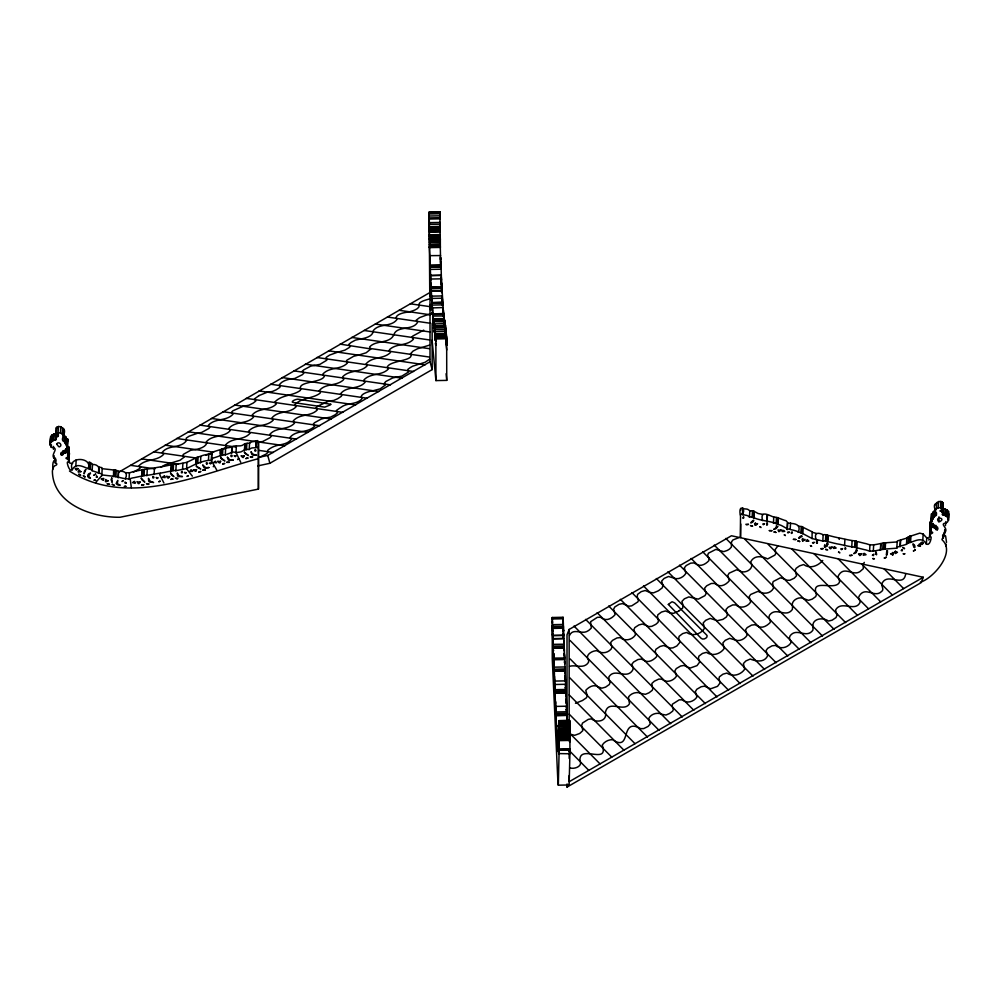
<?xml version="1.0" encoding="UTF-8"?>
<svg xmlns="http://www.w3.org/2000/svg" width="999" height="999" viewBox="0 0 999 999"><rect width="100%" height="100%" fill="white"/><g stroke="black" fill="none" stroke-linecap="round" stroke-linejoin="round"><path stroke-width="1.5" d="M429.208 226.848L429.245 227.672L429.17 222.465L429.533 239.96L440.347 239.748L440.197 235.801L429.433 236.601M440.322 239.623L440.347 247.415L429.52 247.615L429.508 239.835L440.334 239.76M435.264 339.51L435.427 340.547L435.352 337.662M429.433 226.985L429.133 212.125L439.935 211.913L440.147 236.938L440.197 235.801M441.795 287.262L441.808 287.6M442.532 303.708L442.594 305.195A37.9 1.036 88.9 0 1 442.557 304.945L442.507 303.671M445.242 328.958L445.292 329.957A35.689 0.987 88.9 0 0 445.329 330.657L445.554 332.093M563.086 617.27L552.272 617.494L552.26 658.728L557.954 783.104L558.329 785.177L567.594 785.002M552.559 624.25L552.372 621.328L552.385 622.889M557.954 745.092L557.742 740.821M558.291 747.352L558.079 742.195M559.028 732.554L558.941 731.206L559.015 735.439L559.003 724.238L559.078 725.274L569.892 725.037L569.742 720.566L558.866 720.691L558.803 727.26M563.074 638.398L563.074 617.282L563.374 624.038M563.186 621.241L563.186 622.689M563.436 631.268L563.498 629.745L563.523 630.644M565.484 680.244L563.374 624.462L552.572 624.675L553.658 664.647M559.14 750.174L569.942 749.962L559.09 750.074L559.078 739.647L559.24 740.621L570.042 740.409L569.805 724.025L569.892 725.037M431.068 287.262L441.895 287.3L431.044 287.163L429.47 246.741L429.52 247.615M430.969 289.66C431.006 283.841 430.981 296.204 430.969 289.585M431.993 305.806C431.993 301.686 432.167 314.76 432.03 307.205M432.767 315.846L432.904 319.393L432.842 317.045A35.502 0.974 88.9 0 1 432.754 316.246L432.767 315.322M440.659 259.278L440.609 259.977A25.375 0.699 88.9 0 1 440.584 258.866L440.571 257.517L440.659 259.153M441.658 290.809L441.72 291.995L441.595 285.514L441.72 292.27M443.581 315.497L443.806 317.183M445.829 332.205L445.816 331.094L445.854 332.28M552.372 621.828L552.372 622.752M553.171 641.645L553.184 642.494M569.905 749.862L569.917 753.77L559.065 753.583L558.329 785.177M563.186 621.465L563.186 622.552M569.917 753.733L569.13 784.964M445.691 331.168L445.691 332.13L445.704 331.356M552.684 631.181L552.722 630.157M553.171 641.096L553.159 642.332M554.333 673.239C554.333 670.853 554.133 675.199 554.333 673.014M554.545 680.319L554.969 693.943L554.982 691.271M556.543 733.191L556.118 713.723M563.985 640.746L563.985 642.282M565.147 673.114C565.147 670.529 564.934 674.874 565.147 672.914M111.738 477.834L111.214 479.657M430.07 265.672L430.119 264.76L430.045 266.808M440.721 266.283L440.284 246.528L429.545 246.653M553.471 650.686L553.246 649.362L553.508 650.499M554.008 663.985L554.008 664.797M556.181 719.043C556.006 721.328 556.243 715.421 556.193 718.943M559.24 740.621L559.165 732.18M569.942 749.962L569.917 739.772M441.458 279.558L440.996 264.423M446.491 338.998L446.403 341.233L446.153 337.512M552.847 635.839C552.822 638.486 552.634 631.755 552.822 635.689M554.008 663.373L553.983 664.585M565.933 696.141L565.996 694.705L565.983 696.74M569.717 741.807L569.705 739.66M440.884 265.547L440.921 264.548M557.804 743.119L557.742 740.996M564.822 663.473L564.785 663.885M740.334 537.512L740.521 516.371C737.237 500.961 748.913 511.201 740.546 514.822M740.646 537.1L740.759 524M875.436 553.846C876.535 549.113 877.297 560.027 875.586 551.348M554.133 668.855C554.158 667.981 553.97 671.378 553.921 666.658M569.455 749.75L569.43 751.673L569.33 749.799M740.883 510.139L740.908 508.578M440.247 236.388L429.433 236.713L429.383 236.014M552.709 631.043L552.722 630.344M559.09 750.074L559.103 753.983M555.207 696.116L555.132 691.233L565.933 690.946L567.232 720.779M555.919 716.558L555.956 713.686L555.931 716.558M553.221 646.628C553.483 644.68 553.121 649.587 553.109 644.73M441.358 275.437L430.544 275.649L430.444 274.737M441.258 274.625L441.246 275.399L441.221 274.463M442.27 303.659L442.22 302.947L442.507 303.983M434.64 325.961L434.815 327.922L445.629 327.709L445.429 325.549L434.64 325.861L434.378 324.051L434.353 325.924L434.053 321.653L444.792 321.878L445.254 332.679M220.567 461.313L219.93 462.937A8.017 6.543 3.3 0 1 219.156 462.787L217.582 461.276L219.98 461.513A12.113 9.878 3.3 0 0 220.567 461.313L220.667 461.288M430.119 265.821L430.057 268.094L430.045 266.92M444.705 320.741L444.368 319.156L433.541 319.405L433.753 320.791L444.692 320.704L444.792 321.815M440.934 265.622L440.909 266.246M552.859 642.519L553.009 635.501L563.836 635.352L553.009 635.501M557.529 741.82C557.242 737.836 557.554 744.617 557.405 740.396M555.444 709.065L555.194 694.967M557.979 747.577L557.954 748.551M429.458 229.645L440.272 229.345M435.939 380.594L435.851 337.225L446.665 337.013L446.74 380.382L435.939 380.594L432.092 340.159M432.03 302.41L432.08 303.284L442.882 303.072L443.494 316.883M446.278 333.928L435.477 333.728L446.241 333.404L446.341 334.265L435.527 334.478L434.827 327.884M446.665 337.013L446.366 334.365M558.791 727.647L558.603 751.885L557.554 737.112L557.542 738.935M569.605 727.434L569.517 732.042M935.501 509.752L933.278 511.8L933.016 518.931L931.155 520.192L932.379 521.216L931.355 521.765L931.917 523.701L937.661 528.321C938.186 531.056 933.903 529.433 935.963 527.072M933.278 511.8L932.929 519.13M554.433 678.771L554.195 675.449L554.27 677.447M558.079 742.432L558.329 749.25L558.341 746.44L558.329 747.564M565.234 678.571L565.159 676.048L565.184 676.847M569.617 727.047L569.68 720.479L558.866 720.691M440.059 227.385L440.059 223.976M444.667 320.179L433.853 320.329M556.593 725.274L557.192 739.173L556.992 733.965M568.943 750.399L568.968 749.762M552.472 626.51L552.31 625.374L552.459 628.071L552.372 626.423M435.052 329.595L445.841 329.483L445.641 327.585M430.781 285.776L430.869 288.399L430.781 285.726M430.694 283.216L430.669 284.116A30.619 0.837 88.9 0 0 430.706 285.202L430.644 282.817M441.533 283.554L441.446 282.555L441.521 284.99A30.619 0.837 88.9 0 1 441.483 283.903L441.471 283.566M553.246 646.565L553.159 645.891M557.205 735.252L557.217 736.6M436.201 326.186L445.442 325.649M931.468 520.866L930.194 522.277L930.556 531.418C937.299 533.716 925.586 533.304 930.968 536.913C931.705 536.5 930.219 546.416 926.373 544.155C922.327 535.676 914.023 541.883 908.316 542.994A6.481 5.282 3.3 0 0 907.729 543.106L906.493 544.33L897.152 547.14A1.898 1.548 3.3 0 0 896.815 548.176L885.951 548.988A1.623 1.324 3.3 0 0 885.376 549.175L882.716 549.425A6.881 5.607 3.3 0 0 882.167 549.413C877.247 550.249 871.453 552.36 866.483 550.124A8.516 6.943 3.3 0 0 864.51 549.675L857.641 547.952A1.936 1.586 3.3 0 0 857.055 547.964L854.582 547.277A6.319 5.157 3.3 0 0 854.083 547.077C848.251 546.553 842.557 544.705 836.563 543.768A7.955 6.494 3.3 0 0 834.727 543.344L828.308 541.745A1.811 1.486 3.3 0 0 827.759 541.758L825.461 541.121A5.869 4.795 3.3 0 0 824.987 540.934L823.688 540.884A5.832 4.758 3.3 0 0 823.039 541.108L812.15 538.573L803.121 533.778A1.823 1.486 3.3 0 0 802.672 533.753C799.25 532.117 795.354 530.394 791.171 529.72A10.614 8.666 3.3 0 1 790.184 529.395C786.288 529.42 783.366 525.574 778.458 524.45A1.823 1.486 3.3 0 0 778.009 524.463C770.866 520.804 762.312 521.166 754.832 518.131A1.836 1.498 3.3 0 0 754.257 518.119L752.122 517.257A5.345 4.358 3.3 0 0 751.585 516.995L749.45 517.032L748.014 515.959A3.784 3.084 3.3 0 0 745.853 515.259L742.344 514.398L742.944 508.066M787.187 529.42L787.524 522.39L786.051 520.729A7.168 5.857 3.3 0 0 784.527 520.317L779.033 518.244A1.811 1.474 3.3 0 0 778.371 518.219L774.675 516.982A6.419 5.232 3.3 0 0 773.975 517.145C769.617 515.771 759.59 509.228 762.587 520.616M555.182 696.291L555.182 696.915M555.219 695.129L555.007 697.002M566.995 717.444L567.007 718.368M432.43 307.904L432.08 303.346M432.467 307.742L433.054 314.51L443.868 314.298L444.318 319.755M446.665 345.217L446.628 339.023M446.291 333.529L445.841 329.483M446.64 340.971L446.628 339.385M554.482 685.214L554.545 680.893M441.908 287.475L442.857 302.522L432.005 302.647L431.093 287.512M443.444 310.052L443.806 313.711L432.992 313.923L443.818 313.511L443.868 314.298M442.882 303.072L442.832 302.235L432.005 302.647M439.935 211.913L439.972 214.073M905.618 574.188C903.533 587.537 888.735 573.126 882.766 582.167C879.582 585.027 885.464 589.323 881.23 591.77C874.4 598.114 865.783 586.101 859.415 595.641L858.516 597.664L859.365 599.675M256.518 440.871C256.056 459.503 255.469 432.817 258.479 442.957L258.441 489.098L120.042 517.257C92.407 517.719 52.822 504.07 52.385 471.203C52.71 468.568 53.334 465.834 56.181 465.147A8.042 6.556 3.3 0 0 56.681 464.597C57.68 462.962 54.121 463.536 55.732 462.1A5.12 4.183 3.3 0 0 55.857 459.927L55.694 459.44C47.927 455.444 61.214 447.939 51.299 447.365C48.576 442.307 49.451 433.703 56.194 433.616M49.95 444.967L50.512 442.245M50.362 444.73L51.011 436.338M50.899 439.46L50.574 436.438M51.299 447.365L51.449 444.867M50.649 442.582L51.711 441.708L52.06 434.915M51.711 441.708L52.348 434.727M51.973 440.971L52.897 440.821L53.471 434.428M52.897 440.821L53.958 440.01L54.321 433.766M54.033 458.229L54.183 455.731M53.958 440.01C57.805 441.009 54.758 436.113 58.179 436.388L58.404 435.227L55.819 434.69L56.269 427.797L58.454 426.498L60.764 426.71L63.711 429.008C67.058 432.629 59.091 439.922 64.173 441.695C65.272 442.882 65.522 443.881 66.384 444.93C69.018 446.978 64.673 451.173 60.976 453.484C60.702 456.605 64.91 454.108 62.9 451.635M55.819 439.86L56.431 429.92M56.144 437.937L56.444 432.942M55.819 434.69L56.943 427.01M55.182 463.037L55.469 458.042M56.868 436.6L57.018 434.103M57.055 436.388L57.193 433.891M57.193 436.338L57.343 433.841M56.568 433.241L58.092 432.742L58.454 426.498M58.179 436.388L58.317 433.891M63.524 436.288L62.263 433.978L60.39 432.954L60.764 426.71M61.189 454.857L61.339 452.36M62.263 433.978L62.625 427.734M61.513 454.957L61.651 452.46M63.349 435.252L63.711 429.008M62.812 454.795L62.912 450.686M64.011 441.383L64.286 435.077L63.436 434.927M62.7 454.433L63.724 453.484L63.874 450.986M63.724 453.484L64.011 450.611M63.861 453.109L64.248 450.437M65.01 443.019L65.372 436.788L64.286 435.077M65.622 444.268L66.084 437.15L65.372 436.788M65.709 444.468L66.084 437.15M64.111 452.934L65.447 452.897L65.597 450.399M65.447 452.897L65.847 448.926M65.584 452.797L66.009 448.826M66.384 444.93L66.746 438.698L65.984 438.024M66.409 445.292L66.746 438.698M67.095 446.978L67.32 443.231M67.27 447.177L67.782 439.248L66.846 438.923M67.482 445.591L67.782 439.248M101.673 475.736L101.823 474.925A1.898 1.548 3.3 0 0 101.486 473.876L92.145 470.691L90.909 469.43A6.481 5.282 3.3 0 0 90.322 469.293C84.653 468.032 76.523 461.388 72.253 469.755C68.881 472.577 66.359 460.639 67.657 462.325C73.202 459.428 61.938 458.466 67.532 457.542L67.745 453.796M67.532 457.542L68.069 456.855C67.495 454.308 70.904 446.715 66.521 446.316M68.182 453.171L68.257 446.353M67.957 459.153L68.232 453.796M68.319 453.309L68.469 446.615M68.519 453.396L68.681 447.065M68.656 454.345L68.881 447.152M68.519 462.075L69.056 447.352M69.018 460.839L69.343 452.997L68.319 452.909M72.253 469.755C66.796 455.332 93.481 457.167 88.062 468.643M75.824 466.046L76.199 459.802M89.373 468.531L89.735 462.287L88.436 462.4M90.322 469.293L90.584 462.999L89.735 462.287M92.145 470.691L92.507 464.46L91.271 463.186A6.481 5.282 3.3 0 0 90.684 463.049L90.584 462.999M98.364 473.201C101.311 468.056 97.278 464.073 92.507 464.46M98.626 473.314L98.726 466.97M98.988 467.082L101.848 467.632A1.898 1.548 3.3 0 1 102.185 468.681L101.823 474.925L112.687 476.161A1.623 1.324 3.3 0 1 113.262 476.361L115.921 476.723A6.881 5.607 3.3 0 1 116.471 476.723C121.379 477.722 127.098 480.119 132.143 478.059A8.516 6.943 3.3 0 1 134.116 477.684L140.996 476.223A1.936 1.586 3.3 0 1 141.583 476.261L144.056 475.674A6.319 5.157 3.3 0 1 144.555 475.487C150.362 475.199 156.081 473.563 162.075 472.852A7.955 6.494 3.3 0 1 163.911 472.502L170.33 471.153A1.811 1.486 3.3 0 1 170.866 471.191L173.177 470.641A5.869 4.795 3.3 0 1 173.651 470.479L174.95 470.479A5.832 4.758 3.3 0 1 175.599 470.729L186.488 468.606L195.517 464.173A1.823 1.486 3.3 0 1 195.954 464.16C199.375 462.662 203.297 461.088 207.467 460.576A10.614 8.666 3.3 0 0 208.454 460.289L211.376 460.676L216.833 470.179M113.499 476.523L113.624 470.129A1.623 1.324 3.3 0 0 113.049 469.917L102.323 468.693M114.76 476.173L115.122 469.93L113.861 470.292M115.921 476.723L116.284 470.479L115.122 469.93M118.082 477.609L118.444 471.366L116.833 470.479A6.881 5.607 3.3 0 0 116.284 470.479M118.282 477.709L118.544 471.416M125.337 478.908C128.621 472.29 123.489 470.604 118.644 471.466M129.058 479.12L129.42 472.889L125.699 472.664M141.696 476.286L142.058 470.054L144.418 469.43A6.319 5.157 3.3 0 1 144.917 469.243C150.724 468.956 156.443 467.332 162.437 466.62A7.955 6.494 3.3 0 1 164.273 466.271L170.692 464.91A1.811 1.486 3.3 0 1 171.241 464.96L173.539 464.41A5.869 4.795 3.3 0 1 174.013 464.235L175.312 464.235A5.832 4.758 3.3 0 1 175.961 464.485L186.85 462.375L195.879 457.929A1.823 1.486 3.3 0 1 196.328 457.929C199.75 456.443 203.659 454.832 207.829 454.333A10.614 8.666 3.3 0 0 208.816 454.046L211.813 454.183L211.463 460.551M141.833 476.223L142.195 469.98M142.607 475.561L142.969 469.318M144.056 475.674L144.418 469.43M146.903 475.774L147.265 469.542M154.083 474.5L154.445 468.269M170.979 471.216L171.341 464.985M171.104 471.153L171.578 464.785M171.828 470.541L172.19 464.298M173.177 470.641L173.539 464.41M175.836 470.754L176.199 464.51M182.542 469.567L182.904 463.336M186.601 468.568L186.963 462.325M195.954 464.16L196.328 457.929M196.054 464.085L196.428 457.842M196.541 463.374L196.903 457.13M197.765 463.274L198.127 457.03M200.474 462.924L200.836 456.693M208.454 460.289L208.816 454.046M211.651 454.158L211.376 460.676L212.949 458.042A7.168 5.857 3.3 0 1 214.473 457.692L219.967 455.831A1.811 1.474 3.3 0 1 220.629 455.831L224.325 454.732A6.419 5.232 3.3 0 1 225.025 454.92L233.217 451.985L235.976 452.46L240.747 462.325M220.629 455.831C217.357 446.403 227.11 448.913 231.893 446.903C235.277 444.443 240.697 447.652 244.168 444.155A1.836 1.498 3.3 0 1 244.743 444.168L246.878 443.394A5.345 4.358 3.3 0 1 247.415 443.144L249.55 443.281L250.986 442.257A3.784 3.084 3.3 0 1 253.147 441.633L256.656 440.909M220.742 455.756L221.104 449.513A1.823 1.486 3.3 0 0 220.542 449.562L212.7 452.035L211.813 454.183M221.291 455.082L221.653 448.838M222.527 455.069L222.889 448.838M225.275 454.932L225.637 448.688M231.531 453.146L231.893 446.903M231.78 453.084L232.143 446.84M236.039 452.584L236.351 446.216M235.839 452.647L240.884 451.91L243.806 450.399A1.836 1.498 3.3 0 1 244.38 450.412L244.867 444.18M244.505 450.424L245.404 443.469M245.042 449.712L246.516 449.637L246.878 443.394M246.516 449.637A5.345 4.358 3.3 0 1 247.04 449.388L249.188 449.525L249.55 443.281M249.188 449.525L250.624 448.489A3.784 3.084 3.3 0 1 252.784 447.877L255.719 447.714L256.081 441.471M258.441 489.098L258.454 441.408M441.246 283.092L441.471 278.833L430.656 279.033M742.919 514.985L742.719 508.154M749.45 517.032L749.812 510.801L748.376 509.715A3.784 3.084 3.3 0 0 746.216 509.015L743.281 508.741M752.122 517.257L752.484 511.026A5.345 4.358 3.3 0 0 751.96 510.751L749.812 510.801M753.596 517.395L753.958 511.151L752.484 511.026M754.133 518.131L753.958 511.151M755.331 525.249L754.595 523.601A12.775 10.427 3.3 0 0 755.194 523.826L757.592 523.663L756.093 525.124A7.83 6.381 3.3 0 1 755.331 525.249L755.481 522.752M766.857 521.278L767.22 515.034M766.932 524.95C765.783 522.302 768.843 523.938 766.932 524.95L767.082 522.452M767.107 521.353L767.469 515.109M773.488 523.389L773.726 517.132M776.111 523.626L776.473 517.395M776.26 528.146L776.473 527.959A2.985 2.435 3.3 0 1 776.785 527.772L777.871 526.361L773.713 529.433L776.173 528.521L776.398 525.649M777.347 523.688L777.709 517.445M777.896 524.388L778.258 518.144M778.009 524.463L778.371 518.219M787.249 529.67L787.549 523.176M790.184 529.395L790.546 523.151L787.712 523.151M798.164 532.342C801.26 525.824 796.478 523.676 791.533 523.476A10.614 8.666 3.3 0 1 790.546 523.151M800.873 532.792L801.235 526.548L798.526 526.098M802.097 532.942L802.459 526.698L801.235 526.548M802.946 527.422L802.572 533.666L802.459 526.698M802.622 540.896L802.147 539.21A12.113 9.878 3.3 0 0 802.721 539.472L805.132 539.497L803.396 540.834A8.017 6.543 3.3 0 1 802.622 540.896L802.759 538.399M812.037 538.523L812.137 531.805L803.483 527.534A1.823 1.486 3.3 0 0 803.046 527.509M816.096 539.685C813.511 531.53 819.217 532.717 823.401 534.865A5.832 4.758 3.3 0 1 824.05 534.64L825.349 534.69A5.869 4.795 3.3 0 1 825.823 534.877L828.021 535.539A1.811 1.486 3.3 0 1 828.671 535.501L835.089 537.1A7.955 6.494 3.3 0 1 836.925 537.524C842.919 538.511 848.626 540.259 854.445 540.834A6.319 5.157 3.3 0 1 854.944 541.033L857.417 541.733A1.936 1.586 3.3 0 1 858.004 541.708L864.884 543.431A8.516 6.943 3.3 0 1 866.857 543.893C871.827 546.141 877.609 543.993 882.529 543.169A6.881 5.607 3.3 0 1 883.079 543.181L885.738 542.932A1.623 1.324 3.3 0 1 886.313 542.744L897.177 541.933A1.898 1.548 3.3 0 1 897.514 540.896L906.855 538.086L908.091 536.863A6.481 5.282 3.3 0 1 908.678 536.75L919.792 533.141L923.176 534.065L926.747 537.912L928.633 538.124L930.394 534.765M817.594 540.496L816.845 543.231L816.982 540.734M822.801 541.121L823.164 534.89M827.06 543.568C829.033 546.153 822.552 549.063 824.849 544.58M825.461 541.121L825.823 534.877M826.81 541.071L827.172 534.827M826.91 546.066L827.035 543.081M827.534 541.708L827.896 535.476M827.659 541.783L828.134 535.526M844.555 545.729L844.917 539.485M851.735 547.277L852.097 541.033M854.582 547.277L854.944 541.033M856.031 547.227L856.393 540.983M856.131 552.06L856.305 551.848A2.735 2.235 3.3 0 1 856.593 551.623L857.167 549.974L853.82 553.671L856.155 552.584L856.28 549.562M856.942 547.989L857.167 541.67M869.58 551.311L869.942 545.079M873.301 551.236L873.663 545.004M880.356 550.324L880.718 544.08M880.556 550.224L880.918 543.98M882.716 549.425L883.079 543.181M883.878 548.926L884.24 542.682M885.251 549.238L885.501 543.081M887.349 552.834L886.538 555.194L886.75 551.448M887.349 553.071L887.499 550.574M892.719 554.92A5.957 4.858 3.3 0 0 893.231 554.495L892.969 552.584L891.283 553.758A14.423 11.776 3.3 0 1 890.584 553.821L892.719 554.92L892.869 552.422M895.341 553.458A9.565 7.805 3.3 0 0 895.266 552.996L894.829 551.71A2.473 2.01 3.3 0 1 895.404 551.673L897.439 552.222L896.353 552.971A30.619 24.987 3.3 0 1 895.341 553.458L895.491 550.961M896.815 548.176L897.177 541.933M900.012 546.69L900.374 540.459M900.274 546.59L900.636 540.347M906.493 544.33L906.855 538.086M908.316 542.994L908.678 536.75M908.516 542.819L908.778 536.7M909.265 542.27L909.627 536.026M910.564 542.432L910.938 536.188M914.572 547.727L914.272 545.454A2.06 1.686 3.3 0 1 914.172 545.079C910.901 540.047 915.246 552.185 914.684 545.317M920.254 546.316A5.107 4.171 3.3 0 0 920.541 545.816L919.442 544.018L918.368 545.479A13.049 10.652 3.3 0 1 917.744 545.679L920.254 546.316L920.391 543.831M922.077 544.393A10.714 8.741 3.3 0 0 921.79 543.956L920.803 542.807A2.26 1.848 3.3 0 1 921.328 542.657L923.488 542.782L922.814 543.731A25.375 20.704 3.3 0 1 922.077 544.393L922.214 541.895M922.801 540.309L923.176 534.065M926.373 544.155L926.747 537.912M929.694 534.128L930.306 521.89M929.832 528.521L930.481 521.703M930.019 533.641L930.893 521.191M930.106 536.625L930.693 528.359M930.119 527.947L931.105 520.929M931.155 520.192L931.518 513.948L933.378 512.687M930.556 531.418L930.706 528.933M931.218 520.079L931.58 513.848M930.681 533.716L930.968 528.733M931.355 521.765L931.58 518.031M931.105 532.13L931.33 528.384M932.229 519.917L932.529 513.548M932.254 519.567L932.616 513.324M935.826 529.557C935.514 526.448 930.144 528.921 933.066 523.488M933.004 527.335L933.228 523.588M933.191 527.559L933.266 523.713M932.916 518.044L933.628 517.707L933.99 511.463M933.628 517.707L934.627 516.108L935.089 509.802M934.714 516.046C939.422 515.884 931.405 505.856 935.651 503.758L938.61 501.573L940.908 501.448L943.093 502.834L942.482 503.671M934.527 527.659L934.677 525.162M934.764 527.847L934.914 525.349M934.902 528.221L935.052 525.724M935.114 511.038L936.375 508.766L936.737 502.522M936.4 515.397L936.538 512.899M935.938 529.208L936.163 525.462M936.375 508.766L938.236 507.817L938.61 501.573M937.124 529.782L937.274 527.285M937.449 529.682L937.586 527.185M938.673 521.778C934.165 515.934 946.378 518.044 940.047 521.478A2.747 2.248 3.3 0 1 939.072 521.753L938.96 516.795M942.469 506.368L943.143 506.843L942.556 508.291L947.027 509.927L948.788 511.688L948.426 517.932L946.652 516.158L942.194 514.535L942.781 513.086L941.582 511.376L939.897 510.939L942.819 509.727L940.546 507.692L940.908 501.448M941.445 511.326L941.582 508.828M941.582 511.376L941.732 508.878M941.77 511.6L941.907 509.103M942.057 508.254L942.432 502.022M942.494 509.94L942.856 503.708M942.494 512.962L943.093 502.834M942.781 513.086L943.143 506.843M942.806 514.897L943.181 508.653M920.329 582.217C932.716 578.683 955.931 552.872 942.457 540.184A8.042 6.556 3.3 0 1 941.957 539.61C942.02 537.487 945.778 536.962 943.743 533.116M944.679 515.122L945.042 508.891M943.456 538.111L942.906 537.137A5.12 4.183 3.3 0 1 942.781 534.977L944.604 533.341L944.692 530.232M945.529 515.821L945.891 509.577M944.604 533.341L944.817 529.595M945.741 515.971L946.103 509.74M946.652 516.158L947.027 509.927M946.927 516.908L947.314 510.114M944.554 532.729C949.574 528.483 938.348 523.663 946.065 523.014C950.611 521.153 946.315 515.721 948.351 511.588M947.851 518.881L948.176 514.71M948.276 519.992L948.476 513.561M948.688 520.242L948.638 513.748M69.068 455.082L68.481 456.056M440.584 255.557L429.782 255.657M558.004 748.401L557.917 743.031M557.929 747.889L557.754 747.102L557.779 748.176M554.944 692.981L554.82 691.495M555.881 715.534L555.781 713.935M111.289 480.044L112.1 482.342L111.726 478.059M432.43 307.892L443.231 307.567M557.03 738.461L557.055 737M440.472 337.6L435.851 337.225M440.172 236.239L429.283 236.301M244.043 455.881L243.306 457.505A7.83 6.381 3.3 0 1 242.545 457.355L241.046 455.831L243.431 456.081A12.775 10.427 3.3 0 0 244.043 455.881L244.143 455.844M434.727 335.539L434.927 337.674L434.865 336.288M565.297 679.882L565.322 679.208L565.297 679.932A35.689 0.987 88.9 0 0 565.322 680.794L565.372 681.63L565.359 680.681M566.97 719.58L567.007 717.494M435.564 343.094L435.739 345.304L435.552 343.007M946.528 542.382L945.628 535.988L943.668 534.428M563.411 633.603L563.473 635.227L563.424 633.641M441.009 264.96L430.194 265.085M446.341 342.819L446.553 345.055L446.366 342.819M433.978 322.028L433.853 320.392L441.558 320.629M56.269 427.797L56.506 428.671M435.826 337.562L435.601 335.414M435.552 334.578L435.626 335.851L446.416 335.202M446.665 345.204L446.503 339.185M202.772 465.084L203.996 467.619A2.822 2.298 3.3 0 0 205.07 468.181L208.953 467.495M935.476 504.795L935.651 503.758M433.541 327.847L433.554 328.596L433.554 327.859M945.891 546.353L946.278 544.143M53.534 446.416L53.422 449.3M558.628 753.446L556.281 728.521L552.26 628.296M69.381 454.595L69.343 452.997M227.335 457.23L228.284 459.84A2.822 2.298 3.3 0 0 229.295 460.464L233.242 460.064M169.493 476.585L168.431 478.121A7.492 6.106 3.3 0 1 167.695 477.909L166.521 476.273L168.843 476.723A13.449 10.977 3.3 0 0 169.493 476.585L169.593 476.56M140.072 482.055L138.936 483.691A7.98 6.506 3.3 0 1 138.149 483.466L136.963 481.643L139.385 482.192A14.436 11.776 3.3 0 0 140.072 482.042L140.197 482.017M559.078 725.274L558.928 720.779M67.358 442.12L67.457 440.734M251.074 451.823L251.86 454.42A2.647 2.16 3.3 0 0 252.847 455.057C261.726 455.169 252.248 456.019 251.248 451.91M429.133 212.125L429.782 296.253M556.755 731.305C556.955 735.976 556.78 727.934 556.818 731.88M63.561 430.856L63.886 430.045M567.032 783.978L567.032 787.087L921.153 582.642L923.288 577.272L731.443 535.764L569.155 629.445L567.007 634.827L567.02 720.279M567.032 787.087L568.106 784.402M945.479 525.586L945.828 521.565M887.412 552.547L886.75 550.936L886.538 555.194M705.444 591.346L704.632 588.149L706.68 585.801L711.213 583.491L714.397 583.404L717.457 585.052M85.727 469.617L84.103 473.863L84.366 471.528A2.06 1.686 3.3 0 0 84.465 471.153L85.777 469.518M177.298 473.201L177.56 475.836A2.435 1.986 3.3 0 0 178.409 476.548L182.442 476.511M148.451 478.396L148.726 481.231A2.597 2.11 3.3 0 0 149.625 481.993C159.141 482.929 148.863 482.992 148.614 478.509M569.555 635.364C572.927 627.984 580.993 634.028 586.438 631.668A29.745 22.103 21.8 0 0 588.973 630.232L591.271 628.121L590.946 624.787M822.739 560.501C817.919 566.033 810.102 569.143 803.621 564.56L799.512 565.896L796.178 568.269L795.179 570.192L796.565 575.761L794.23 578.221L789.847 580.282L786.837 580.219L784.015 578.758M824.699 547.077L828.009 543.668L827.309 545.167A2.572 2.098 3.3 0 0 827.047 545.379L826.885 545.579M222.652 464.073L222.814 463.886A4.321 3.521 3.3 0 1 223.152 463.611L224.812 463.486L222.74 463.961M245.966 458.641L246.141 458.441A4.633 3.784 3.3 0 1 246.503 458.179L248.177 458.042L246.054 458.529M95.467 482.729L101.998 475.374M429.62 359.165L425.137 362.262L412.737 366.171A29.745 10.052 -15.3 0 0 410.202 367.62L407.917 369.305L408.229 370.716M90.447 473.289L88.511 476.086L90.36 478.022M864.285 562.375L863.323 564.073A8.467 6.294 21.8 0 0 863.223 566.196L863.311 568.668L860.064 571.503A16.771 12.463 21.8 0 1 859.302 571.99C852.11 575.936 843.618 565.047 838.036 576.423L839.647 581.605C836.313 592.082 809.939 577.11 816.433 594.48L815.746 596.565L812.312 599.1L808.466 600.349L803.621 598.576L745.029 539.398M67.845 439.36L66.896 440.109M170.841 479.483L170.954 479.37A4.87 3.971 3.3 0 1 171.466 479.07L173.152 479.095L170.954 479.37M108.042 480.806L105.919 481.83A5.957 4.858 3.3 0 1 105.407 481.381L105.669 479.483L107.355 480.719A14.423 11.776 3.3 0 0 108.042 480.806L108.167 480.819M777.796 546.103L775.224 549.45L775.686 553.733L774.874 555.107L767.657 558.928C762.062 556.068 754.12 554.932 750.649 561.987C755.119 568.306 745.291 574.363 739.847 570.916M928.62 539.947L929.545 539.298M160.639 467.382L164.935 464.91L180.032 460.252L184.303 457.018L182.755 455.457L183.429 454.295L190.709 450.274L195.479 449.562L165.097 445.154M752.484 526.086L750.461 525.611L752.135 525.799A4.633 3.784 3.3 0 1 752.484 526.086L752.572 526.161M775.811 532.43L773.825 531.943L775.486 532.142A4.321 3.521 3.3 0 1 775.811 532.43L775.898 532.517M678.621 611.188L673.588 613.336L670.317 612.961M849.525 555.344L852.222 555.194L850.524 555.819A1.511 1.236 3.3 0 1 849.774 555.556M224.076 449.038L226.536 446.765L225.712 445.579M259.028 395.579L267.457 392.145M119.143 471.94L430.007 292.47L430.02 361.738L432.167 369.593L269.892 463.286L257.705 465.921M258.604 457.405L267.744 455.432L430.032 361.738M923.288 577.272L569.18 781.717L569.18 775.499M259.053 395.567L254.508 398.863L255.769 401.049L253.309 403.009L248.926 405.257L243.157 406.268M799.637 541.52L797.702 540.896L799.337 541.208A4.321 3.521 3.3 0 1 799.637 541.52L799.712 541.608M206.056 455.282L212.337 452.634M678.596 611.201L682.667 608.091L683.091 605.581L681.892 601.448L684.377 598.826L688.786 596.915L698.276 599.15L704.957 595.641L706.131 593.593L705.481 591.383M429.62 345.092L417.47 348.776L413.037 351.099L410.477 353.821C415.222 361.163 389.622 360.239 387.287 367.095L388.499 368.881C381.78 376.061 370.666 372.639 363.923 379.907L364.061 381.031M133.367 472.165L139.773 468.456L140.659 467.245L139.823 466.595M55.307 459.528C52.26 461.201 52.597 465.984 53.084 468.981M569.567 666.333C575.674 664.372 583.866 669.417 588.486 662.374L588.698 660.364C584.29 655.144 592.207 650.511 596.977 650.711C601.535 653.92 607.479 653.271 611.201 648.975L611.888 647.24L610.689 642.482L612.562 640.347L616.932 637.961L620.217 637.599C624.949 641.346 631.643 640.159 635.252 635.239L635.464 633.553L633.841 629.919L634.802 627.597L638.96 624.899L642.469 624.038L646.291 625.499M196.478 469.642L196.016 471.303A8.017 6.543 3.3 0 1 195.242 471.216L193.506 469.805L195.916 469.88A12.113 9.878 3.3 0 0 196.478 469.642L196.578 469.605M196.428 466.158L200.774 468.981L197.964 467.669A2.985 2.435 3.3 0 0 197.527 467.432L196.079 465.884M80.894 471.615L78.384 472.152A5.107 4.171 3.3 0 1 78.097 471.64L79.196 469.892L80.27 471.391A13.049 10.652 3.3 0 0 80.894 471.615L81.006 471.653M56.506 431.693L56.493 432.355M423.726 330.132L412.812 336.039L411.863 337.187L413.411 339.26C406.968 346.203 396.615 343.194 389.835 349.338L389.098 350.587L390.609 351.773L390.272 352.684C383.504 359.378 372.152 356.331 365.984 363.973L366.695 364.71M373.102 390.734C370.042 390.996 358.304 394.355 362 398.102L361.563 399.25C355.869 404.932 347.252 402.535 341.096 407.242A11.239 3.796 -15.3 0 0 340.796 407.417A11.239 3.796 -15.3 0 0 340.509 407.58L336.438 410.439L337.512 412.887L335.027 414.86L330.632 417.107L324.925 418.119M930.394 527.397L930.481 530.394M260.389 456.88L266.246 453.983L267.632 452.697L267.819 450.237L269.655 448.776A29.745 10.052 -15.3 0 1 272.153 447.315C278.396 443.906 287.038 445.504 291.608 438.973L290.447 438.224M431.843 313.549L430.294 314.061A8.467 2.86 -15.3 0 1 427.584 314.685L420.03 317.457A16.771 5.669 -15.3 0 0 419.205 317.907L416.308 320.067L417.52 322.377C412.662 330.956 396.703 325.374 393.831 334.84C389.548 344.118 375.824 339.81 369.618 346.99L370.542 348.539L429.133 357.018M220.767 457.729L224.912 460.964L222.165 459.39A2.985 2.435 3.3 0 0 221.853 459.19L220.567 457.554M244.455 452.31L248.426 455.544L245.766 453.971A2.797 2.285 3.3 0 0 245.454 453.758L244.368 452.21M258.441 458.653C197.989 474.875 127.822 508.304 69.455 471.029M90.447 473.139C86.826 473.364 86.726 478.459 90.484 478.034M429.071 299.051C426.448 299.95 417.232 301.823 419.293 305.432C419.293 309.303 411.888 311.201 408.254 312.125M141.309 478.296L144.818 482.092L142.333 480.182A2.735 2.235 3.3 0 0 142.045 479.932L141.146 478.084M170.617 473.089L173.938 476.635L171.578 474.85A2.572 2.098 3.3 0 0 171.316 474.612L170.467 472.902M328.958 401.061L317.957 406.069L315.971 407.942L317.282 409.952C310.652 416.908 299.263 413.411 293.044 421.153L294.555 423.164C287.837 430.394 276.523 426.785 269.867 434.29L271.391 436.201L270.03 437.687L262.637 441.546L258.753 442.107M930.743 527.172L932.841 527.235M575.461 703.271L582.442 700.524L586.363 697.826L587.312 695.966L585.776 690.334C588.548 687.225 593.281 684.24 597.414 686.5M324.887 418.119L321.241 419.043L314.548 422.714L313.286 424.051L314.822 426.011C308.192 433.316 296.94 429.707 290.234 437.062L290.397 438.211M243.107 406.281L232.879 410.801L231.543 412.162L232.193 413.049M141.621 485.127L143.993 484.727L142.183 484.702A5.245 4.283 3.3 0 0 141.646 485.039M120.03 485.089L117.657 484.827L116.134 483.504L117.782 480.394L117.308 483.691L119.905 485.114M361.401 338.836L355.457 340.097L351.124 342.432L348.951 344.243L350.387 346.316L349.263 347.54L344.98 350.1L337.687 352.285M358.004 355.232L353.733 356.243L346.965 360.152L346.303 361.251L347.59 362.287L347.277 363.211C340.409 370.08 329.37 366.733 322.777 374.15L323.014 375.087M337.5 352.26L329.645 355.07L326.461 357.18L325.786 358.279L326.461 358.866M160.402 473.364L159.69 474.612L163.911 483.017M754.495 511.888L754.62 511.875A1.836 1.498 3.3 0 1 755.194 511.888L758.116 513.511L763.161 514.448M291.408 378.896L294.78 378.484L302.372 374.687L303.846 373.127L302.26 371.178L303.833 369.805L310.701 366.158L314.136 365.447M358.204 355.257L366.133 352.784L370.916 348.938L340.085 344.131M738.785 537.662L732.929 539.959L731.543 541.833L731.355 547.115L729.52 549.063A29.745 22.103 21.8 0 1 727.022 550.536L723.738 551.635L719.617 550.499M408.079 312.15C404.021 312.325 393.369 314.847 396.928 319.53C391.146 327.447 378.708 323.027 373.201 330.769C373.314 336.101 365.746 338.099 361.463 338.836M395.891 377.297L392.619 377.947L385.714 381.568L383.991 383.741L385.589 384.877L380.144 388.861L373.151 390.721M197.864 433.166L201.698 432.43L209.066 428.359L209.84 427.11L208.641 426.373M328.983 401.061L333.753 400.449L337.724 398.688L341.333 396.316L341.758 395.167L340.472 393.918C346.578 385.626 359.215 390.035 365.347 381.88L364.098 381.044M267.47 392.145L272.252 391.533L276.199 389.797L279.795 387.437L280.232 386.276L279.171 385.489M72.627 463.511L69.942 463.274L68.357 458.766M938.236 507.817L940.546 507.692M291.346 378.896C287.063 379.433 280.644 381.518 279.146 385.477M65.797 452.572L67.895 452.597M197.802 433.166L189.161 436.176L186.301 438.086L186.064 439.685M395.966 377.297L401.785 376.148L408.554 372.015L408.291 370.729M314.161 365.459L319.93 364.36L326.785 360.214L326.523 358.891M429.183 212.45L439.997 212.25M429.258 213.961L440.072 213.749M429.32 216.021L440.134 215.809M429.358 217.907L440.172 217.695M429.37 219.043L440.172 218.831M429.32 222.64L440.134 222.44M429.383 224.288L440.197 224.201M429.42 226.598L440.222 226.398M429.445 227.372L440.247 227.16M429.433 228.184L440.247 227.984M429.445 228.446L440.247 228.234M429.458 229.283L440.272 229.071M429.495 230.419L440.309 230.207M429.495 230.557L440.309 230.344M429.458 230.856L440.272 230.644M429.483 231.718L440.297 231.506M429.495 232.018L440.297 231.805M429.283 234.802L440.084 234.603M429.508 237.787L440.322 237.575M429.52 238.174L440.334 237.962M429.52 238.524L440.334 238.324M429.533 238.736L440.334 238.536M429.533 238.936L440.347 238.724M429.545 239.236L440.347 239.023M429.545 239.673L440.359 239.473M429.508 240.222L440.322 240.01M429.52 241.596L440.334 241.383M429.52 242.145L440.334 241.945M429.495 242.532L440.309 242.32M429.52 244.455L440.322 244.168M429.533 244.68L440.347 244.468M429.545 245.03L440.359 244.83M430.232 265.709L441.046 265.497M441.071 266.671L430.269 266.883L441.083 266.783M430.332 269.418L441.133 269.206M430.544 275.399L441.346 275.187M431.131 288.773L441.945 288.486M431.206 290.796L442.02 290.697M431.206 291.009L442.02 290.796M431.443 296.141L442.257 295.929M431.568 298.439L442.382 298.226M432.217 305.057L443.032 304.857M433.067 314.573L433.141 316.084L443.956 315.959M433.154 316.159L433.379 318.718L444.193 318.619M434.253 323.901L445.054 323.688M434.727 326.586L445.566 326.461M435.177 331.593L445.991 331.218M435.864 337.45L446.665 337.237M435.926 338.948L446.728 338.736M552.472 621.366L552.335 618.069L563.136 617.969M552.347 618.968L563.161 618.768M552.659 626.385L563.473 626.273M552.709 627.347L563.523 627.135M552.734 628.433L563.536 628.171M553.159 638.623L563.96 638.423M553.159 638.848L563.973 638.636M553.371 644.355L564.185 644.218M553.471 646.141L564.273 645.928M553.508 646.89L564.323 646.678M553.533 647.889L564.335 647.677M553.533 648.089L564.335 647.827M564.56 657.916L564.51 656.156L564.485 657.08A35.689 0.987 88.9 0 0 564.522 657.829L564.56 658.491L553.846 658.104L553.696 656.368L553.671 657.23A35.689 0.987 88.9 0 0 553.708 658.041L554.67 680.456M564.66 658.241L553.758 658.766M553.946 659.765L564.747 659.552M554.208 667.157L565.022 666.945M554.308 669.23L565.109 668.905M554.345 669.942L565.147 669.742M554.358 670.941L565.172 670.729M554.358 671.091L565.172 670.941M554.682 681.081L565.484 680.868L565.946 691.096M554.82 684.502L565.621 684.29M555.044 689.685L565.846 689.472M555.182 691.87L565.983 691.658M555.194 692.906L566.008 692.694M555.207 693.094L566.021 692.944M555.556 701.51L555.769 706.418L566.583 706.206M555.781 706.543L556.018 711.975L566.82 711.775M566.92 713.361L556.106 713.573L556.018 711.975M556.156 714.322L566.97 714.11M556.181 715.446L566.995 715.234M556.193 715.596L567.007 715.434M559.003 721.94L569.817 721.728M559.065 723.351L569.867 723.139M559.078 724.55L569.892 724.337M558.99 724.837L562.075 724.774M559.003 725.536L569.817 725.324M556.63 726.061L559.702 725.911M569.842 725.861L559.04 726.073L569.855 725.998M559.053 726.535L569.855 726.323M559.078 728.296L569.88 728.084M559.078 728.583L569.892 728.371M559.065 729.233L569.88 729.02M559.065 729.707L569.867 729.495M559.09 730.406L569.892 730.194M559.153 731.68L569.954 731.468M559.178 732.841L569.979 732.642M559.178 733.116L569.992 732.916M559.215 733.828L570.029 733.616M559.228 734.165L570.029 733.965M559.215 734.302L570.029 734.09M559.228 734.715L570.029 734.502M559.253 736.226L570.067 736.013M559.278 736.575L570.079 736.363M559.253 736.825L570.067 736.625M559.253 737.2L570.067 736.987M559.265 738.548L570.079 738.336M559.278 739.035L570.092 738.823M559.14 749.213L569.954 749M559.153 749.462L569.954 749.25M559.14 749.849L569.954 749.65M208.891 467.569L205.707 467.682L202.959 465.159M129.42 472.889L132.517 471.815A8.516 6.943 3.3 0 1 134.49 471.441L141.359 469.98A1.936 1.586 3.3 0 1 141.945 470.017L142.058 470.054M256.056 447.065L258.092 447.652M233.167 460.139L229.982 460.015L227.51 457.317M58.092 432.742L60.39 432.954M410.352 303.808L430.007 306.656M399.138 310.289L430.032 314.76M387.425 317.045L430.007 323.214M375.299 324.051L430.02 331.968M364.16 330.482L429.57 339.96M351.685 337.425L429.158 348.651M328.509 350.811L425.162 364.81M316.92 357.492L413.586 371.491M305.357 364.173L402.01 378.171M293.781 370.854L390.447 384.852M282.168 377.56L378.833 391.558M270.604 384.24L367.257 398.239M259.016 390.934L355.681 404.932M246.166 398.351L342.819 412.35M234.578 405.032L331.243 419.031M223.014 411.713L319.668 425.711M211.401 418.419L308.054 432.417M199.825 425.099L296.491 439.098M188.262 431.78L284.915 445.779M176.673 438.474L236.101 447.077M258.766 450.362L273.339 452.472M213.649 452.185L195.554 449.562C199.488 448.813 206.019 446.94 206.843 442.744M153.496 451.848L194.805 457.842M141.746 458.903L177.897 464.135M130.582 465.334L154.895 468.856M182.355 476.56L179.208 476.161L177.447 473.301M735.514 640.084C739.635 641.708 745.004 638.935 747.127 635.177L745.554 629.832L747.177 627.597L751.573 625.099L754.994 624.7L758.503 626.51M570.117 767.894C574.25 769.505 583.066 766.233 579.969 760.788M107.218 483.878L109.528 484.315L108.004 483.691A6.231 5.082 3.3 0 0 107.305 483.803M816.458 533.441L812.512 532.33M674.3 578.259C678.571 579.845 683.803 577.022 685.901 573.251L684.352 567.857L686.188 565.559L690.671 563.149L693.955 562.912L697.265 564.66M139.773 466.583L138.961 465.834C145.255 458.616 156.955 461.426 163.586 454.42L162.213 452.422C168.119 444.455 181.019 448.838 186.588 440.397L186.451 439.897M637.749 727.235L640.709 728.671L643.731 728.583L648.064 726.448L650.237 723.975L648.788 718.418C650.948 713.96 657.067 712.125 661.5 714.085M649.999 592.507L653.496 592.869L658.091 590.933A11.239 8.354 21.8 0 0 658.378 590.746A11.239 8.354 21.8 0 0 658.666 590.596L662.362 587.749L662.849 585.089M641.171 693.556L645.441 694.305L649.025 692.794L652.21 690.359L652.884 688.436L652.197 686.65M661.688 714.285L665.958 715.022L669.53 713.523L672.727 711.088L673.401 709.153L672.115 706.006L672.402 704.183L679.258 699.824L682.267 699.862C686.812 703.92 693.706 701.81 696.927 697.065L695.329 691.683L696.815 689.26L701.161 686.738L704.407 686.176L710.676 688.786L717.544 686.338L720.242 682.692L718.943 679.108L719.38 676.872L722.976 674.163L726.935 673.076C732.791 677.235 740.808 674.874 744.68 669.243L743.406 663.561L745.866 660.951L750.249 659.04C756.018 661.326 763.998 662.949 767.632 655.893L766.995 653.508M78.721 474.35L80.732 475.237L79.545 474.338A6.406 5.232 3.3 0 0 78.821 474.3M640.971 693.356C636.775 691.483 631.393 693.106 628.633 696.74L628.658 699.637L659.09 730.356M783.978 578.721L780.319 577.872L773.226 581.518L772.652 583.291L773.526 588.174C770.379 594.08 763.174 594.305 758.016 591.321L750.649 594.48L749.075 596.84L750.261 599.812M644.755 660.751C648.863 662.986 653.633 659.839 656.468 656.867L656.805 655.182L655.132 651.535L655.956 649.225L660.052 646.478L663.648 645.529L670.104 648.089L672.939 647.864L676.86 645.978L679.994 642.257L678.733 638.586L679.083 636.338L682.642 633.603L686.65 632.442C692.532 636.725 701.048 634.215 704.495 628.246L703.196 622.901L705.756 620.267L710.152 618.393L717.369 620.679L722.914 619.38L726.348 617.02L727.422 614.997L725.948 609.552L728.121 607.18L732.692 604.919L735.838 604.944C740.396 608.99 747.402 607.03 750.611 602.147L750.286 599.862M248.913 432.205L250.1 433.191C243.719 440.796 232.068 437.25 225.662 444.83L225.712 445.566M323.039 375.1L324.363 376.086C322.415 383.004 296.84 381.181 300.761 389.26L300.287 390.434C292.732 396.066 281.805 394.63 275.025 401.835L275.112 402.535M717.507 585.089C721.703 587.212 726.698 584.053 729.307 580.756L727.784 575.486L729.145 573.176L736.55 569.817L739.809 570.879M597.452 686.538L601.81 688.199L605.556 687.15L609.353 684.49L610.077 682.267L609.003 679.795M603.246 618.843C607.429 621.066 612.512 617.857 615.134 614.572L613.586 609.315L614.785 606.967L619.043 604.333L622.439 603.608L628.808 606.206L631.73 605.844L637.886 601.86L638.486 600.162L637.187 596.565L637.612 594.343L641.208 591.645L645.179 590.521L649.949 592.457M697.302 564.697C701.448 566.758 706.193 563.623 708.953 560.576L708.791 557.942M719.555 550.437L715.821 549.413L708.441 553.196L707.579 555.407L708.741 557.879M687.262 666.895L683.853 665.459L680.581 666.033L676.248 668.593L674.812 670.991L676.136 674.063M735.476 640.047L729.682 638.336L725.286 640.284L722.876 642.881L724.163 648.513C720.316 654.133 712.324 656.555 706.468 652.359L702.534 653.408L698.888 656.118L698.413 658.353L699.725 661.962L697.027 665.621L690.147 668.069L687.3 666.932M758.553 626.548C762.662 628.608 767.319 625.511 770.142 622.552L770.454 620.841L768.83 617.37L769.555 615.159C776.161 606.293 785.838 618.456 792.357 609.477L792.594 606.131M232.243 413.074L233.117 414.086C226.573 421.503 215.272 417.844 208.516 425.149L208.616 426.373M674.25 578.221L668.543 576.485L664.16 578.396L661.675 581.006L662.799 585.027M670.192 612.899L665.434 610.951L661.45 612.062L657.841 614.785L657.429 617.02L658.478 619.442M637.712 727.197C620.479 720.229 631.418 752.172 612.537 739.685C608.566 739.535 604.345 741.708 602.247 745.092C609.253 765.596 578.808 743.581 579.957 760.776M646.328 625.536L648.938 626.623L651.835 626.323L655.769 624.375L658.066 622.365L658.503 619.467M603.209 618.806L600.424 617.27L597.39 617.307L590.621 621.703L590.896 624.725M644.742 660.739L641.308 659.053L637.911 659.565L633.628 662.012L631.93 664.11L633.191 668.831L632.404 670.566C626.023 679.732 614.909 667.532 608.903 676.847L608.978 679.757M366.745 364.722L367.245 365.721C360.602 372.964 349.475 369.543 342.707 376.735L342.37 377.61L344.043 378.746L343.219 380.057C336.338 386.401 325.212 383.054 319.18 390.784L320.454 392.058L320.092 393.194C312.562 398.901 301.298 397.427 294.68 404.87L295.991 406.893C289.348 413.811 277.922 410.314 271.765 418.119L273.239 420.129C266.483 427.297 255.17 423.688 248.564 431.256L248.888 432.192M275.137 402.547L276.298 403.996C269.668 410.964 258.354 407.48 252.06 415.134L253.621 417.07C247.065 424.463 235.789 420.816 229.033 428.121L228.734 428.996L230.344 430.07L229.62 431.306C222.952 437.724 212 434.615 206.106 442.107L206.581 442.657M932.479 514.735L931.518 513.948M50.649 439.023L51.049 436.963M838.598 538.099L839.31 539.373M816.845 543.231C815.496 541.883 817.357 541.021 817.444 542.994M884.003 568.768L903.645 588.611M861.538 563.886L892.432 595.092M838.136 558.841L880.718 601.848M813.885 553.596L868.606 608.853M792.02 549.213L857.429 615.272M768.206 544.393L845.691 622.639M834.09 629.333L803.895 598.838C799.525 595.804 790.958 600.312 792.394 605.931M725.848 538.411L822.502 636.026M714.26 545.092L810.926 642.707M702.697 551.773L799.35 649.387M691.121 558.453L787.786 656.068M679.507 565.159L776.173 662.774M667.944 571.84L764.597 669.455M656.355 578.521L753.021 676.136M643.506 585.938L740.159 683.553M631.917 592.632L728.583 690.247M620.354 599.313L717.007 696.927M608.741 606.018L705.394 703.633M597.165 612.699L693.83 710.314M585.601 619.38L682.255 716.995M574.013 626.061L670.679 723.676M570.042 640.434L628.633 699.6M570.017 658.816L647.489 737.062M569.605 677.634L635.014 743.681M569.168 694.892L623.875 750.137M569.168 714.135L611.75 757.142M570.679 734.24L600.049 763.898M569.168 750.524L588.823 770.379M186.726 468.968L192.37 476.148M859.402 599.75L860.226 601.96C855.693 612.887 841.22 599.762 835.589 610.014L836.962 615.359L836.038 617.557L832.155 620.167L828.446 621.078C823.164 616.995 811.95 618.418 812.911 626.66M766.945 653.421L766.058 650.574L767.644 648.351L772.015 645.841L775.461 645.416C780.219 649.288 786.912 648.114 790.659 643.269L790.958 641.545L789.335 638.049L790.109 635.826C796.74 627.047 806.368 639.173 812.886 630.194L813.111 626.848M628.683 699.675L629.557 703.646C623.875 713.074 608.416 698.9 605.394 712.387C607.592 721.066 596.915 723.326 591.346 718.843L588.336 719.355L582.504 723.076L581.605 725.649L582.879 730.544L579.982 733.266A16.771 12.463 21.8 0 1 579.158 733.691L574.687 735.301L571.59 734.565A8.467 6.294 21.8 0 0 569.767 734.14M445.517 326.036L445.192 323.838L445.154 325.637M676.173 674.113L676.41 676.335C673.214 681.056 666.321 683.229 661.8 679.158L658.816 679.095L654.37 681.181L651.897 683.428L652.135 686.563M557.005 738.486L556.992 734.078M267.744 455.432L269.892 463.286M552.285 617.482L552.335 618.119M433.741 325.187L433.828 327.984L433.791 327.235M440.759 263.848L440.696 261.126L440.759 263.948M558.316 751.248L558.154 749.675L558.304 751.123M433.828 326.498L433.991 328.296L433.841 322.877M430.407 274.675L430.432 275.612M556.755 736.126L556.73 735.014L556.78 736.251M445.467 327.709L445.579 331.918M446.266 335.502L446.403 340.959M433.816 326.398L433.753 325.262M446.116 345.217L446.74 349.95M558.254 747.302L558.091 745.129M429.795 258.504L429.757 257.73L429.782 259.078A25.375 0.699 88.9 0 0 429.807 260.19L429.807 258.541M130.232 479.058L131.344 487.699M557.292 735.052L557.529 738.024M434.802 336.226L434.727 335.502M442.794 304.233L442.832 305.145L442.794 303.933M433.504 319.967L433.379 318.718M443.781 315.11L443.831 316.895M566.608 710.476L566.608 708.741L566.633 710.426M555.806 710.676L555.806 708.953L555.819 710.789M446.74 380.382L446.103 373.713M555.257 699.213L555.444 703.508A35.502 0.974 88.9 0 1 555.407 702.909L555.144 699.562L555.207 701.385M554.033 668.781L553.933 666.77M557.355 743.756L557.43 741.77M557.342 740.521L557.43 741.333M554.82 691.608L554.857 692.632M555.781 714.048L555.831 715.346M565.197 678.358L565.009 675.237L565.072 677.072M554.383 678.571L554.345 676.248L554.37 677.06M552.672 635.551L552.609 633.778L552.672 635.714M553.458 654.907L553.396 653.146L553.458 655.069M440.334 247.402L440.284 246.528M441.496 279.383L441.858 286.95M442.033 300.849L442.245 304.882M558.429 747.402L558.416 748.089A25.375 0.699 88.9 0 1 558.391 748.338M569.705 741.907L569.642 739.922M564.585 663.074L564.56 661.663L564.585 662.674M553.783 663.286L553.746 661.875L553.771 662.874M446.191 338.486L446.228 340.334L446.266 335.789M444.056 322.702L444.118 324.213M443.581 314.935L443.556 316.034A35.502 0.974 88.9 0 0 443.593 316.845L443.593 316.496M555.157 699.787L555.207 701.223M566.083 699.625L566.208 702.709A35.502 0.974 88.9 0 0 566.246 703.296L566.083 699.425M441.633 292.67L441.121 280.482M563.586 634.889C563.748 638.673 563.436 632.767 563.586 634.677M557.355 743.631L557.479 742.182M556.268 722.876L556.343 724.974L556.256 722.664M444.642 322.377L444.667 324.213M433.841 322.889L433.953 327.422M443.119 313.087L443.219 314.947L443.057 309.765M553.533 653.458L553.608 656.093L553.533 653.558M430.07 305.107L430.232 309.653M443.081 312.912L443.057 311.775M435.814 339.223L435.839 341.183L435.814 339.598M434.677 329.37L434.702 330.157M434.69 329.957L434.715 330.769M431.868 306.106L431.905 308.516L431.993 305.569M569.53 741.857L569.48 739.897M554.532 680.182L554.507 679.42L554.482 680.182A35.689 0.987 88.9 0 0 554.52 681.006L554.557 681.318M554.645 688.036L554.632 687.3L554.657 688.511M440.646 266.546L440.372 256.88M431.855 305.856L432.018 307.018M441.058 274.65L441.083 275.537M432.005 306.256L431.843 305.644M553.134 645.754L553.109 644.842M445.529 330.557L445.492 329.158M444.655 322.665L444.667 324.088M432.005 306.044L431.693 304.058M445.479 327.997L445.417 332.155L445.529 330.744M433.004 317.994L432.979 315.647L432.979 316.858M557.529 738.373L557.754 749.625M563.973 642.132L563.948 641.008M444.33 320.242L444.405 324.663M443.781 315.234L443.793 316.658M434.49 328.983L434.478 330.169A35.689 0.987 88.9 0 0 434.528 330.869C434.528 325.662 434.952 338.062 434.715 330.956M565.347 680.107L565.484 680.868M432.779 316.708L433.091 320.979L433.017 318.182M431.78 305.632L431.793 306.006A37.9 1.036 88.9 0 1 431.743 305.157L431.468 303.758M446.053 336.014L446.141 343.731M435.514 338.686C435.639 346.129 435.564 331.181 435.364 338.836M442.42 298.813L442.445 304.995M432.155 323.414L432.167 369.593M569.155 629.445L569.168 731.992M569.168 749.088L569.18 758.403M434.652 331.68C434.652 335.152 434.44 327.135 434.652 331.68M564.323 650.062C564.073 652.459 564.535 647.802 564.21 650.162M431.006 294.243L431.081 296.416L431.006 294.156M432.617 317.869L432.617 317.869M434.44 333.042L434.44 333.042M435.015 332.267C435.064 335.252 435.015 329.445 435.015 332.267M429.857 261.651L429.945 264.061L429.857 261.551M434.178 326.211C434.253 328.833 434.153 323.077 434.178 326.211M569.717 731.231L569.717 731.231M430.444 280.894L430.394 279.92L430.432 280.994M432.38 309.315L432.392 311.101L432.392 309.328M433.341 320.167L433.354 321.828L433.354 320.167M441.258 280.682L441.196 279.708L441.233 280.694M443.194 309.116L443.194 310.889L443.194 309.116M444.155 319.955L444.155 321.616L444.155 319.955M552.922 640.297L552.959 641.62L552.934 640.322M255.045 450.362C254.345 452.247 257.48 450.449 255.12 449.7A14.336 11.688 3.3 0 0 255.032 450L255.045 450.362M430.032 269.643L430.094 271.89L430.032 269.593M556.418 725.411L556.406 726.111A37.9 1.036 88.9 0 0 556.443 726.822L556.418 725.411M557.18 741.258L557.18 741.258M564.447 655.082L564.423 655.893L564.198 652.971L564.447 655.082M556.031 720.167L555.943 718.818L556.031 720.167M555.569 709.44L555.619 710.951L555.581 709.515M565.434 687.1L565.471 688.511L565.446 687.175M566.383 709.228L566.421 710.739L566.383 709.215M430.482 277.372L430.507 278.871L430.482 277.372M441.296 277.16L441.321 278.671L441.296 277.16M213.873 462.45L215.372 462.699A35.689 29.121 3.3 0 0 216.583 462.724A11.676 9.528 3.3 0 1 216.221 462.325L215.384 461.163L213.873 462.45M133.579 481.918L132.58 482.642L134.141 483.004A37.9 30.932 3.3 0 0 135.427 483.141A10.789 8.804 3.3 0 1 135.152 482.692L134.59 481.393A2.423 1.973 3.3 0 0 134.041 481.53L133.604 481.83M563.349 631.218L563.261 629.732L563.349 631.218M238.736 459.003L237.637 459.577A6.181 5.045 3.3 0 1 237.974 459.128L238.736 459.003M564.135 650.636L564.048 649.275L564.135 650.636M743.618 516.945C744.417 519.23 741.358 518.394 743.618 516.945M434.34 328.271L434.278 327.247L434.34 328.271M445.142 328.059L445.092 327.035L445.142 328.059M752.622 522.04C747.002 525.699 756.131 517.17 753.184 521.428A2.797 2.285 3.3 0 0 752.871 521.615L752.634 521.903M902.959 547.539C904.245 550.062 905.756 548.114 902.959 547.539M434.14 331.855L434.053 330.619L434.14 331.855M554.133 673.064L554.058 671.415L554.12 673.101M792.132 532.704L791.57 533.441C790.172 532.579 793.069 530.956 792.132 532.704M435.177 334.827L435.114 333.691L435.177 334.827M164.648 476.148L164.885 477.185A10.115 8.254 3.3 0 0 165.147 477.609A35.502 28.971 3.3 0 1 163.948 477.472L162.562 477.222L163.848 476.098A2.26 1.836 3.3 0 1 164.373 475.974L164.648 476.148M668.319 604.432L701.136 638.299C703.446 640.809 709.914 636.688 705.881 634.253L674.662 602.897L672.389 601.848A1.986 1.486 21.8 0 0 671.503 602.085L668.319 604.432M557.704 742.319L557.717 743.718L557.704 742.319M330.744 404.245L330.657 404.545A1.986 0.674 -15.3 0 1 330.107 404.982L324.8 407.142L293.619 402.572C289.011 402.035 297.028 398.289 298.951 399.313L330.744 404.245M554.845 686.862L554.845 688.511L554.845 686.862M565.646 686.65L565.659 688.299L565.659 686.65M214.31 466.171L213.274 466.695A6.181 5.045 3.3 0 1 213.561 466.221L214.31 466.171M433.928 330.382L433.928 330.382M915.321 549.925L913.448 550.948L915.321 549.925M556.118 722.602L556.193 724.475L556.131 722.639M565.946 699.362L566.008 701.011L565.946 699.35M188.212 475.849L186.95 476.423A7.13 5.819 3.3 0 1 187.412 476.011L188.212 475.849M160.127 481.218L158.779 481.843A7.705 6.281 3.3 0 1 159.278 481.406L160.127 481.218M231.219 455.956C230.819 457.779 233.666 455.432 231.131 455.044A14.523 11.851 3.3 0 0 231.169 455.407L231.219 455.956M555.706 708.166L555.644 707.504L555.706 708.166M566.508 707.966L566.458 707.292L566.508 707.966M77.934 468.693L76.848 469.73A10.714 8.741 3.3 0 0 76.561 470.154A25.375 20.704 3.3 0 1 75.824 469.468L75.15 468.494L77.31 468.456A2.26 1.848 3.3 0 1 77.835 468.618L77.934 468.693M554.745 686.138L554.695 685.514L554.745 686.138M565.559 685.926L565.509 685.302L565.559 685.926M861.737 553.696L860.476 555.307A7.98 6.506 3.3 0 1 859.702 555.506L858.553 553.808A14.436 11.776 3.3 0 0 859.252 553.983L861.737 553.696M784.327 534.915L785.364 535.601A6.181 5.045 3.3 0 0 785.077 535.127L784.327 534.915M112.275 484.29L113.886 485.339A1.886 1.536 3.3 0 0 114.473 485.239L112.275 484.29M431.356 296.428L431.368 297.465L431.368 296.378M442.17 296.228L442.182 297.252L442.17 296.228M832.117 547.102L830.943 548.588A7.492 6.106 3.3 0 1 830.206 548.776L829.145 547.215A13.449 10.977 3.3 0 0 829.794 547.377L832.117 547.102M206.506 463.686C206.456 465.309 208.754 462.787 206.431 462.674A14.523 11.851 3.3 0 0 206.393 462.987L206.506 463.686M808.691 541.071L807.18 541.158A35.689 29.121 3.3 0 1 805.968 541.046A11.676 9.528 3.3 0 0 806.368 540.696L807.317 539.635L808.691 541.071M432.542 313.249L432.492 311.913L432.542 313.249M433.491 323.838L433.441 322.59L433.491 323.838M443.356 313.037L443.294 311.7L443.356 313.037M444.305 323.639L444.255 322.377L444.305 323.639M190.597 470.317L189.96 471.341L191.458 471.391A35.689 29.121 3.3 0 0 192.67 471.328A11.676 9.528 3.3 0 1 192.27 470.966L191.546 469.855L190.597 470.317M432.255 314.435L432.155 312.675L432.23 314.423M433.216 324.937L433.141 323.289L433.204 324.925M873.613 554.408L873.488 555.581L872.377 555.207L873.613 554.408M801.847 536.251L801.098 536.962A2.985 2.435 3.3 0 0 800.773 537.125C795.753 540.884 801.26 534.415 801.885 536.126M782.891 530.344L782.417 531.131A11.676 9.528 3.3 0 1 782.055 531.505A35.689 29.121 3.3 0 0 783.266 531.543L784.764 531.343L782.891 530.344M181.568 471.915C180.594 473.826 183.766 472.589 181.756 471.453A14.473 11.813 3.3 0 0 181.593 471.753L181.568 471.915M153.034 477.01C151.935 479.058 155.519 477.672 153.122 476.461A15.572 12.7 3.3 0 0 153.059 476.848L153.034 477.01M95.567 480.269L93.894 480.219A10.577 8.641 3.3 0 1 94.68 480.169L95.567 480.269M56.656 444.018L58.591 446.541A2.747 2.248 3.3 0 0 59.565 446.853C63.212 445.267 58.566 440.571 56.656 444.018M759.914 526.81L761.001 527.547A6.181 5.045 3.3 0 0 760.651 527.085L759.914 526.81M553.071 639.872L553.021 639.073L553.071 639.872M863.785 553.983L863.486 554.657A10.789 8.804 3.3 0 1 863.211 555.094A37.9 30.932 3.3 0 0 864.497 555.007L866.058 554.695L864.597 553.533A2.423 1.973 3.3 0 0 864.035 553.371L863.785 553.983M103.409 479.607L103.372 479.795A9.565 7.805 3.3 0 0 103.297 480.257A30.619 24.987 3.3 0 1 102.285 479.745L101.199 478.946L103.234 478.471A2.473 2.01 3.3 0 1 103.809 478.533L103.409 479.607M834.028 547.365L833.753 547.989A10.115 8.254 3.3 0 1 833.491 548.389A35.502 28.971 3.3 0 0 834.689 548.314L836.151 548.026L834.789 546.94A2.26 1.836 3.3 0 0 834.265 546.79L834.028 547.365M886.363 557.23L884.752 558.129A1.886 1.536 3.3 0 1 884.152 557.991L886.363 557.23M781.056 530.019L779.482 531.48A8.017 6.543 3.3 0 1 778.708 531.593L778.071 529.957A12.113 9.878 3.3 0 0 778.658 530.169L781.056 530.019M83.342 475.836L85.19 477.047L83.392 475.749M823.226 548.513L821.64 549.088A1.411 1.149 3.3 0 1 820.716 548.663L823.226 548.513M872.789 558.566L874.4 558.916A9.728 7.93 3.3 0 0 873.675 558.666L872.789 558.566M838.548 552.097L839.847 552.884A7.705 6.281 3.3 0 0 839.36 552.422L838.548 552.097M810.464 545.641L811.675 546.366A7.13 5.819 3.3 0 0 811.225 545.941L810.464 545.641M96.653 476.136L96.241 477.285L97.452 477.185L96.653 476.136M125.874 486.338L124.238 486.525A9.728 7.93 3.3 0 1 124.962 486.313L125.874 486.338M95.679 474.138L93.856 475.312L95.679 474.138M748.426 524.363L746.74 524.8A1.324 1.074 3.3 0 1 745.891 524.288L748.426 524.363M771.865 530.706L769.33 530.619L771.865 530.706M198.926 472.127L200.936 471.503L199.3 471.753A4.321 3.521 3.3 0 0 199.001 472.04L198.926 472.127M211.089 463.199L210.652 463.923L209.39 463.124L211.089 463.199M205.27 470.029L202.76 470.192L205.27 470.029M795.878 539.522L793.418 539.348L795.878 539.522M235.826 455.944L235.327 456.643L234.153 455.744L235.826 455.944M229.295 462.325L226.773 462.312L229.295 462.325M901.972 549.587L901.173 550.611L902.397 550.761L901.972 549.587M553.908 662.025L553.858 661.088L553.908 662.025M564.722 661.813L564.66 660.876L564.672 661.862M845.404 547.777C843.643 550.012 846.94 549.525 845.404 547.777M825.574 549.462L827.671 549.937A4.87 3.971 3.3 0 0 827.172 549.612L825.661 549.4M842.494 548.626L841.495 549.637L840.758 548.926L842.494 548.626M814.16 542.395L813.223 543.331L812.537 542.682L814.16 542.395M122.677 480.681C120.105 482.704 124.8 480.432 122.677 480.681M157.879 477.859L157.143 478.533L156.144 477.485L157.879 477.859M186.101 472.702L185.414 473.339L184.478 472.365L186.101 472.702M904.744 553.783L903.071 553.771L903.958 553.696A10.577 8.641 3.3 0 1 904.744 553.783M764.485 523.851L763.311 524.7L762.799 523.988L764.485 523.851M789.247 532.18L787.986 532.942L787.549 532.205L789.247 532.18M126.249 482.904L125.15 483.241L125.025 482.055L126.249 482.904M251.898 457.38L250.2 456.88L252.735 456.905A1.324 1.074 3.3 0 1 251.898 457.38M176.998 478.758L175.412 478.121L177.934 478.359A1.436 1.174 3.3 0 1 176.985 478.758M148.114 484.365L146.416 483.678L149.113 483.941A1.548 1.261 3.3 0 1 148.102 484.365M433.017 322.115L433.054 323.002L433.029 322.24M434.665 328.234L434.677 329.245L434.665 328.234M442.295 300.449L442.245 298.901L442.295 300.449M431.481 300.662L431.443 299.113L431.481 300.662M433.678 325.524L433.628 324.525L433.716 326.136A35.689 0.987 88.9 0 1 433.678 325.524"/></g></svg>
